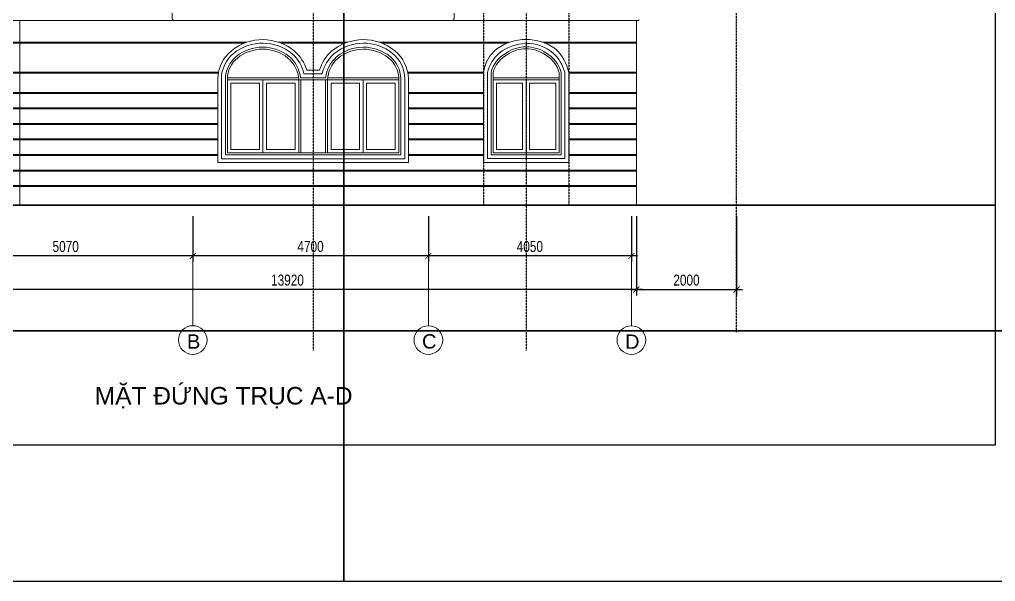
# Model space of a CAD drawing. Header units: millimetres. Extents: x -127141 to 682685, y -1234500 to 49778.
# Drawn here: x 479227 to 498697, y -287500 to -276287 of the extents above; entities that cross this region are included whole.
import ezdxf
from ezdxf.enums import TextEntityAlignment as Align

# ---------------------------------------------------------------- set-up
doc = ezdxf.new("R2010")
doc.units = ezdxf.units.MM
doc.header["$MEASUREMENT"] = 0
for name, pattern in [('CENTER', [3, 1.5, -0.5, 0.5, -0.5]), ('DASHED', [0.75, 0.5, -0.25]), ('HIDDEN', [0.75, 0.5, -0.25])]:
    doc.linetypes.add(name, pattern=pattern)
for name, color, linetype, lineweight in [('-CENTER', 143, 'CENTER', 13), ('-DOOR', 137, 'Continuous', 9), ('-HATCH', 8, 'Continuous', 5), ('-KH', 143, 'Continuous', 13), ('-LINE1', 7, 'Continuous', 18), ('-TEXT', 7, 'Continuous', 15), ('-WALL', 4, 'Continuous', 35), ('A-TUONG', 7, 'Continuous', 35)]:
    doc.layers.add(name, color=color, linetype=linetype, lineweight=lineweight)
doc.layers.add('-RANH GIOI LO DAT', color=12, linetype='Continuous')
doc.layers.add('12. NET DIM', color=252, linetype='Continuous')
doc.layers.add('duong dong', color=6, linetype='HIDDEN', plot=False)
doc.layers.add('LUOI GIONG', color=160, linetype='Continuous', plot=False)
doc.styles.add('1', font='arial.ttf')
doc.styles.add('AVANH', font='', dxfattribs={"width": 0.8})
doc.styles.get("Standard").update_dxf_attribs({"font": 'arial.ttf'})
doc.styles.get('AVANH').set_extended_font_data('.VnAvantH')
doc.dimstyles.new('C_100A3', dxfattribs={"dimscale": 100, "dimtxt": 2.2, "dimasz": 1.2, "dimexe": 1.2, "dimexo": 0, "dimgap": 0.75, "dimtad": 1, "dimdec": 0, "dimzin": 0, "dimdsep": 46, "dimtxsty": 'AVANH', "dimblk": 'ARCHTICK', "dimcen": 0, "dimdle": 1.2, "dimclrd": 256, "dimclre": 256, "dimclrt": 7, "dimadec": 0, "dimazin": 0, "dimtfac": 0.0001, "dimtdec": 0, "dimtix": 1, "dimtmove": 2, "dimatfit": 3, "dimfxl": 1.8, "dimtolj": 1, "dimtzin": 0, "dimarcsym": 0})

# ---------------------------------------------------------------- blocks, each defined once
blk = doc.blocks.new('_ArchTick')
at = {"color": 0, "linetype": 'ByBlock', "const_width": 0.15}
blk.add_lwpolyline([(-0.5, -0.5), (0.5, 0.5)], dxfattribs=at)
blk = doc.blocks.new('*D1789')
at = {"layer": '12. NET DIM', "lineweight": -2, "transparency": 16777216}
for p, q in [((482683, -280211), (482683, -281125)), ((487383, -280211), (487383, -281125)), ((487503, -281005), (482563, -281005))]:
    blk.add_line(p, q, dxfattribs=at)
at = {"layer": 'Defpoints', "color": 0, "transparency": 16777216}
for p in [(482683, -280211), (487383, -280211), (482683, -281005)]:
    blk.add_point(p, dxfattribs=at)
at = {"layer": '12. NET DIM', "lineweight": -2, "transparency": 16777216, "xscale": 119.9999999999999, "yscale": 119.9999999999999, "zscale": 119.9999999999999, "rotation": 180}
blk.add_blockref('_ArchTick', (482683, -281005), dxfattribs=at)
at = {"layer": '12. NET DIM', "lineweight": -2, "transparency": 16777216, "xscale": 119.9999999999999, "yscale": 119.9999999999999, "zscale": 119.9999999999999}
blk.add_blockref('_ArchTick', (487383, -281005), dxfattribs=at)
at = {"layer": '12. NET DIM', "color": 7, "transparency": 16777216, "insert": (485033, -280817), "char_height": 220, "attachment_point": 5, "style": 'AVANH'}
blk.add_mtext('\\A1;4700', dxfattribs=at)
blk = doc.blocks.new('*D1790')
at = {"layer": '12. NET DIM', "lineweight": -2, "transparency": 16777216}
for p, q in [((477613, -280211), (477613, -281125)), ((482683, -280211), (482683, -281125)), ((482803, -281005), (477493, -281005))]:
    blk.add_line(p, q, dxfattribs=at)
at = {"layer": 'Defpoints', "color": 0, "transparency": 16777216}
for p in [(477613, -280211), (482683, -280211), (477613, -281005)]:
    blk.add_point(p, dxfattribs=at)
at = {"layer": '12. NET DIM', "lineweight": -2, "transparency": 16777216, "xscale": 119.9999999999999, "yscale": 119.9999999999999, "zscale": 119.9999999999999, "rotation": 180}
blk.add_blockref('_ArchTick', (477613, -281005), dxfattribs=at)
at = {"layer": '12. NET DIM', "lineweight": -2, "transparency": 16777216, "xscale": 119.9999999999999, "yscale": 119.9999999999999, "zscale": 119.9999999999999}
blk.add_blockref('_ArchTick', (482683, -281005), dxfattribs=at)
at = {"layer": '12. NET DIM', "color": 7, "transparency": 16777216, "insert": (480148, -280817), "char_height": 220, "attachment_point": 5, "style": 'AVANH'}
blk.add_mtext('\\A1;5070', dxfattribs=at)
blk = doc.blocks.new('*D1791')
at = {"layer": '12. NET DIM', "lineweight": -2, "transparency": 16777216}
for p, q in [((477613, -280211), (477613, -281796)), ((491533, -280211), (491533, -281796)), ((491653, -281676), (477493, -281676))]:
    blk.add_line(p, q, dxfattribs=at)
at = {"layer": 'Defpoints', "color": 0, "transparency": 16777216}
for p in [(477613, -280211), (491533, -280211), (477613, -281676)]:
    blk.add_point(p, dxfattribs=at)
at = {"layer": '12. NET DIM', "lineweight": -2, "transparency": 16777216, "xscale": 119.9999999999999, "yscale": 119.9999999999999, "zscale": 119.9999999999999, "rotation": 180}
blk.add_blockref('_ArchTick', (477613, -281676), dxfattribs=at)
at = {"layer": '12. NET DIM', "lineweight": -2, "transparency": 16777216, "xscale": 119.9999999999999, "yscale": 119.9999999999999, "zscale": 119.9999999999999}
blk.add_blockref('_ArchTick', (491533, -281676), dxfattribs=at)
at = {"layer": '12. NET DIM', "color": 7, "transparency": 16777216, "insert": (484573, -281488), "char_height": 220, "attachment_point": 5, "style": 'AVANH'}
blk.add_mtext('\\A1;13920', dxfattribs=at)
blk = doc.blocks.new('*D1792')
at = {"layer": '12. NET DIM', "lineweight": -2, "transparency": 16777216}
for p, q in [((487383, -280211), (487383, -281125)), ((491433, -280211), (491433, -281125)), ((491553, -281005), (487263, -281005))]:
    blk.add_line(p, q, dxfattribs=at)
at = {"layer": 'Defpoints', "color": 0, "transparency": 16777216}
for p in [(487383, -280211), (491433, -280211), (487383, -281005)]:
    blk.add_point(p, dxfattribs=at)
at = {"layer": '12. NET DIM', "lineweight": -2, "transparency": 16777216, "xscale": 119.9999999999999, "yscale": 119.9999999999999, "zscale": 119.9999999999999, "rotation": 180}
blk.add_blockref('_ArchTick', (487383, -281005), dxfattribs=at)
at = {"layer": '12. NET DIM', "lineweight": -2, "transparency": 16777216, "xscale": 119.9999999999999, "yscale": 119.9999999999999, "zscale": 119.9999999999999}
blk.add_blockref('_ArchTick', (491433, -281005), dxfattribs=at)
at = {"layer": '12. NET DIM', "color": 7, "transparency": 16777216, "insert": (489408, -280817), "char_height": 220, "attachment_point": 5, "style": 'AVANH'}
blk.add_mtext('\\A1;4050', dxfattribs=at)
blk = doc.blocks.new('*D1803')
at = {"layer": '12. NET DIM', "lineweight": -2, "transparency": 16777216}
for p, q in [((491533, -280211), (491533, -281796)), ((493533, -280211), (493533, -281796)), ((491413, -281676), (493653, -281676))]:
    blk.add_line(p, q, dxfattribs=at)
at = {"layer": 'Defpoints', "color": 0, "transparency": 16777216}
for p in [(491533, -280211), (493533, -280211), (493533, -281676)]:
    blk.add_point(p, dxfattribs=at)
at = {"layer": '12. NET DIM', "lineweight": -2, "transparency": 16777216, "xscale": 119.9999999999999, "yscale": 119.9999999999999, "zscale": 119.9999999999999, "rotation": 180}
blk.add_blockref('_ArchTick', (491533, -281676), dxfattribs=at)
at = {"layer": '12. NET DIM', "lineweight": -2, "transparency": 16777216, "xscale": 119.9999999999999, "yscale": 119.9999999999999, "zscale": 119.9999999999999}
blk.add_blockref('_ArchTick', (493533, -281676), dxfattribs=at)
at = {"layer": '12. NET DIM', "color": 7, "transparency": 16777216, "insert": (492533, -281488), "char_height": 220, "attachment_point": 5, "style": 'AVANH'}
blk.add_mtext('\\A1;2000', dxfattribs=at)
blk = doc.blocks.new('kt1a')
at = {"layer": 'Defpoints', "color": 2}
blk.add_lwpolyline([(0, -22275), (31500, -22275), (31500, 0), (0, 0)], close=True, dxfattribs=at)

msp = doc.modelspace()

# ---------------------------------------------------------------- linework, layer by layer
at = {"layer": '-CENTER', "ltscale": 0.1}
for p, q in [((482683, -280210), (482683, -282395.8)), ((487383.4, -280210.8), (487383.4, -282396.5)), ((491433.4, -280210.8), (491433.4, -282396.5))]:
    msp.add_line(p, q, dxfattribs=at)
at = {"layer": '-DOOR', "lineweight": 9}
for p, q in [((484794.7, -277449.1), (483376, -277449.1)), ((486793.6, -277449.1), (485374.9, -277449.1)), ((489993.6, -277449.1), (488673.4, -277449.1)), ((484795.4, -277489.1), (483371.4, -277489.1)), ((484083.4, -277489.1), (484083.4, -278949.1)), ((484797.5, -277489.1), (484797.5, -278949.1)), ((484837.5, -277489.1), (484837.5, -278949.1)), ((485330.3, -277489.1), (485330.3, -278949.1)), ((485370.3, -277489.1), (485370.3, -278949.1)), ((486794.3, -277489.1), (485370.3, -277489.1)), ((486082.6, -277489.1), (486082.6, -278949.1)), ((489993.6, -277489.1), (488673.4, -277489.1)), ((489333.3, -277489.1), (489333.3, -278948.9))]:
    msp.add_line(p, q, dxfattribs=at)
msp.add_lwpolyline([(483373.4, -277469.5, -0.2183078), (483574.6, -277055.9, -0.3516116), (484581.4, -277055, -0.2053487), (484797.5, -277489.1), (485370.3, -277489.1, -0.2008329), (485577.3, -277063.5, -0.3566943), (486593.2, -277055.9, -0.2276298), (486794.5, -277489.1)], format="xyb", dxfattribs=at)
msp.add_lwpolyline([(488673.2, -278948.9), (489993.6, -278948.9), (489993.6, -277346.3, 0.2048617), (489707.2, -276988, 0.1633646), (489333.2, -276874.6, 0.1633646), (488959.3, -276988, 0.2049525), (488673.2, -277346.3)], format="xyb", close=True, dxfattribs=at)
for points in [[(486794.3, -277489.1), (486794.3, -278949.1), (483373.4, -278949.1), (483373.4, -277465.2)], [(484013.4, -278879.1), (483443.4, -278879.1), (483443.4, -277559.1), (484013.4, -277559.1), (484013.4, -278879.1)], [(484153.4, -277559.1), (484723.5, -277559.1), (484723.5, -278879.1), (484153.4, -278879.1), (484153.4, -277559.1)], [(486012.6, -278879.1), (485442.6, -278879.1), (485442.6, -277559.1), (486012.6, -277559.1), (486012.6, -278879.1)], [(486152.6, -277559.1), (486722.6, -277559.1), (486722.6, -278879.1), (486152.6, -278879.1), (486152.6, -277559.1)]]:
    msp.add_lwpolyline(points, dxfattribs=at)
for points in [[(489263.3, -278878.9), (488743.4, -278878.9), (488743.4, -277559.1), (489263.3, -277559.1)], [(489403.3, -278878.9), (489923.6, -278878.9), (489923.6, -277559.1), (489403.3, -277559.1)]]:
    msp.add_lwpolyline(points, close=True, dxfattribs=at)
at = {"layer": '-HATCH'}
for p, q in [((477283.4, -276739.9), (483762.7, -276739.9)), ((477283.4, -276759.9), (483708.3, -276759.9)), ((485774.7, -276739.9), (484393.2, -276739.9)), ((485720.3, -276759.9), (484447.6, -276759.9)), ((485125.7, -276739.9), (485774.6, -276739.9)), ((485217.8, -276759.9), (485720.3, -276759.9)), ((486405.2, -276739.9), (489009.6, -276739.9)), ((486459.6, -276759.9), (488955.9, -276759.9)), ((489661.7, -276739.9), (491533.4, -276739.9)), ((489714.5, -276759.9), (491533.4, -276759.9)), ((483197.1, -277339.9), (477283.4, -277339.9)), ((483193.4, -277359.9), (477283.4, -277359.9)), ((488483.7, -277339.9), (486970.8, -277339.9)), ((488483.2, -277359.9), (486974.4, -277359.9)), ((491533.2, -277339.9), (490182.8, -277339.9)), ((491533.2, -277359.9), (490183.6, -277359.9)), ((477283.4, -279601.9), (491533.4, -279601.7)), ((477283.4, -279621.9), (491533.4, -279621.7))]:
    msp.add_line(p, q, dxfattribs=at)
msp.add_lwpolyline([(486914.4, -279069.1), (483253.5, -279069.1), (483253.5, -277466, -0.2182744), (483498.9, -276962.8, -0.3574242), (484668.6, -276972.3, -0.1612535), (484901.2, -277369.1), (485265.5, -277369.1, -0.1610119), (485499.3, -276972.3, -0.3574408), (486668.9, -276962.8, -0.2182744), (486914.4, -277466), (486914.4, -279069.1)], format="xyb", dxfattribs=at)
for points in [[(483183.5, -277739.9), (477283.4, -277739.9)], [(483183.5, -277759.9), (477283.4, -277759.9)], [(486984.4, -277739.9), (488483.2, -277739.9)], [(486984.4, -277759.9), (488483.2, -277759.9)], [(491533.4, -277739.9), (490183.6, -277739.9)], [(491533.4, -277759.9), (490183.6, -277759.9)], [(477283.4, -278050.2), (483183.5, -278050.2)], [(483183.5, -278070.2), (477283.4, -278070.2)], [(488483.2, -278050.2), (486984.4, -278050.2)], [(486984.4, -278070.2), (488483.2, -278070.2)], [(490183.6, -278050.2), (491533.4, -278050.2)], [(491533.4, -278070.2), (490183.6, -278070.2)], [(477283.4, -278360.5), (483183.5, -278360.6)], [(483183.5, -278380.6), (477283.4, -278380.5)], [(488483.2, -278360.6), (486984.4, -278360.6)], [(486984.4, -278380.6), (488483.2, -278380.6)], [(490183.6, -278360.5), (491533.4, -278360.6)], [(491533.4, -278380.6), (490183.6, -278380.5)], [(477283.4, -278670.9), (483183.5, -278670.9)], [(483183.5, -278690.9), (477283.4, -278690.9)], [(488483.2, -278670.9), (486984.4, -278670.9)], [(486984.4, -278690.9), (488483.2, -278690.9)], [(490183.6, -278670.9), (491533.4, -278670.9)], [(491533.4, -278690.9), (490183.6, -278690.9)], [(477283.4, -278981.2), (483183.5, -278981.2)], [(483183.5, -279001.2), (477283.4, -279001.2)], [(488483.2, -278981.2), (486984.4, -278981.2)], [(486984.4, -279001.2), (488483.2, -279001.2)], [(490183.7, -278981.2), (491533.4, -278981.2)], [(491533.4, -279001.2), (490183.7, -279001.2)], [(477283.4, -279291.5), (491533.4, -279291.6)], [(491533.4, -279311.6), (477283.4, -279311.5)]]:
    msp.add_lwpolyline(points, dxfattribs=at)
at = {"layer": '-KH'}
for centre in [(482683, -282682.1), (487383.4, -282682.8), (491433.4, -282682.8)]:
    msp.add_circle(centre, 286.3, dxfattribs=at)
at = {"layer": '-LINE1', "lineweight": 20}
for p, q in [((491582.4, -276308.9), (476239.9, -276309.5)), ((479233.4, -276309.4), (479233.4, -279989.1)), ((491533.4, -279989.2), (491533.4, -276308.9)), ((491582.4, -276286.9), (491582.4, -276309.4)), ((483183.5, -277633.9), (483183.5, -277933.9))]:
    msp.add_line(p, q, dxfattribs=at)
for points in [[(482149.2, -275889.3), (482149.2, -275909.3), (482158.2, -275909.3), (482158.2, -275929.3, -0.3522811), (482203.2, -275983.5, 0.4254581), (482258.2, -276039.3), (482258.2, -276079.2), (482269.4, -276079.2), (482269.4, -276271.8, 0.4123353), (482277.2, -276279.4, -0.4067079), (482284.4, -276286.8), (482284.4, -276309.3)], [(488017.7, -275889.3), (488017.7, -275909.3), (488008.7, -275909.3), (488008.7, -275929.3, 0.3522811), (487963.7, -275983.5, -0.4254581), (487908.7, -276039.3), (487908.7, -276079.2), (487897.4, -276079.2), (487897.4, -276271.8, -0.4123353), (487889.7, -276279.4, 0.4067079), (487882.4, -276286.8), (487882.4, -276309.3)], [(486984.4, -279139.1), (483183.5, -279139.1), (483183.5, -277465.2, -0.2186872), (483454.8, -276908.5, -0.3577682), (484714.1, -276919.1, -0.1433241), (484955.7, -277299.1), (485211.1, -277299.1, -0.1431532), (485453.8, -276919.1, -0.3577682), (486713.1, -276908.5, -0.218977), (486984.4, -277466), (486984.4, -279139.1)], [(486834.4, -277466, 0.2172707), (486618.5, -277024.9, 0.3569557), (485551.3, -277033.1, 0.1860112), (485333.6, -277449.1), (484834.3, -277449.1, 0.1905148), (484606.8, -277024.2, 0.3518829), (483549.4, -277024.9, 0.2184064), (483333.4, -277468.6)], [(488483.2, -279138.9), (490183.6, -279138.9), (490183.6, -277344.3, 0.161511), (489918, -276872.6, 0.1564955), (489333.2, -276684.4, 0.1513032), (488748.8, -276872.4, 0.1980775), (488483.2, -277344.3), (488483.2, -279138.9)]]:
    msp.add_lwpolyline(points, format="xyb", dxfattribs=at)
for points in [[(488563.2, -279058.9), (490103.6, -279058.9), (490103.6, -277345.1, 0.1465816), (489871.4, -276955.1, 0.1873011), (489333.2, -276764.5, 0.1572716), (488795.4, -276955.1, 0.1553886), (488563.2, -277345.1)], [(488633.2, -278988.9), (490033.6, -278988.9), (490033.6, -277345.8, 0.2076193), (489730.5, -276955.5, 0.1629434), (489333.2, -276834.5, 0.1629434), (488936, -276955.5, 0.2077031), (488633.2, -277345.8)]]:
    msp.add_lwpolyline(points, format="xyb", close=True, dxfattribs=at)
for points in [[(486834.3, -277489.1), (486834.3, -278989.1), (483333.4, -278989.1), (483333.4, -277465.2)], [(486834.4, -277466), (486834.3, -277489.1)]]:
    msp.add_lwpolyline(points, dxfattribs=at)
at = {"layer": '-RANH GIOI LO DAT', "linetype": 'DASHED', "ltscale": 10}
msp.add_line((493533.4, -282524.9), (493533.4, -262500), dxfattribs=at)
at = {"layer": '-WALL'}
msp.add_line((467197.5, -279989.1), (498697.5, -279989.2), dxfattribs=at)
at = {"layer": 'A-TUONG'}
msp.add_lwpolyline([(435697.5, -282500), (597851, -282500)], dxfattribs=at)
at = {"layer": 'Defpoints'}
msp.add_lwpolyline([(467197.5, -284775), (498697.5, -284775), (498697.5, -262500), (467197.5, -262500)], close=True, dxfattribs=at)
at = {"layer": 'duong dong', "ltscale": 10}
for p, q in [((485083.4, -263998.4), (485083.4, -282889.6)), ((489333.3, -263998.4), (489333.3, -282889.6)), ((488483.1, -269389), (488483.2, -279989.1)), ((490183.4, -269389), (490183.7, -279989.1)), ((479233.4, -279989.1), (483583.4, -279989.1))]:
    msp.add_line(p, q, dxfattribs=at)
at = {"layer": 'LUOI GIONG'}
for points in [[(435697.5, -262500), (485697.5, -262500), (485697.5, -287500), (435697.5, -287500)], [(485697.5, -262500), (535697.5, -262500), (535697.5, -287500), (485697.5, -287500)]]:
    msp.add_lwpolyline(points, close=True, dxfattribs=at)

# ---------------------------------------------------------------- block references
at = {"layer": '-LINE1'}
msp.add_blockref('kt1a', (467197.5, -262500), dxfattribs=at)

# ---------------------------------------------------------------- texts
at = {"layer": '-TEXT', "color": 2, "style": '1'}
for s, p in [('B', (482701, -282711.9)), ('C', (487401.5, -282708.7)), ('D', (491451.5, -282714.2))]:
    msp.add_text(s, height=286.3, dxfattribs=at).set_placement(p, align=Align.MIDDLE_CENTER)
at = {"layer": '-TEXT', "color": 4}
msp.add_text('MẶT ĐỨNG TRỤC A-D', height=350, dxfattribs=at).set_placement((483299.6, -283968.8), align=Align.CENTER)

# ---------------------------------------------------------------- dimensions: what is measured, and where the dimension line sits
at = {"layer": '12. NET DIM'}
for base, p1, p2, picture, middle in [((477613.2, -281005.4), (482683, -280210.8), (477613.2, -280210.8), '*D1790', (480148.1, -280816.6)), ((477613.2, -281676.5), (491533.4, -280210.8), (477613.2, -280210.8), '*D1791', (484573.3, -281487.7)), ((482683, -281005.4), (487383.4, -280210.8), (482683, -280210.8), '*D1789', (485033.2, -280816.6)), ((487383.4, -281005.4), (491433.4, -280210.8), (487383.4, -280210.8), '*D1792', (489408.4, -280816.6)), ((493533.4, -281676.5), (491533.4, -280210.8), (493533.4, -280210.8), '*D1803', (492533.4, -281487.7))]:
    dim = msp.add_linear_dim(base=base, p1=p1, p2=p2, dimstyle='C_100A3', dxfattribs=at)
    dim.commit()
    dim.dimension.update_dxf_attribs({"geometry": picture, "text_midpoint": middle})

doc.saveas('drawing.dxf')
